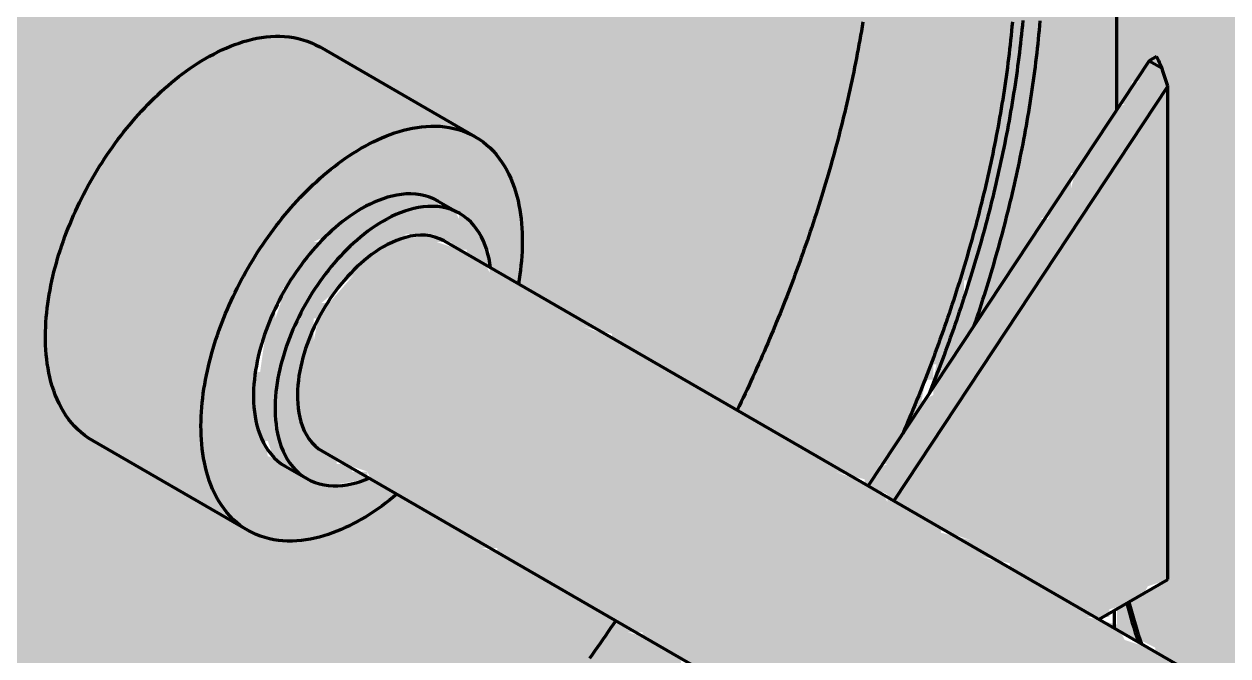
# Model space of a CAD drawing. Header units: millimetres. Extents: x 0 to 420, y 0 to 297.
# Drawn here: x 203.87 to 219.61, y 173.65 to 181.91 of the extents above; entities that cross this region are included whole.
import ezdxf

# ---------------------------------------------------------------- set-up
doc = ezdxf.new("R2010")
doc.units = ezdxf.units.MM
doc.layers.add('01-VISIBLE', color=7, linetype='CONTINUOUS', lineweight=70)
doc.layers.add('13-GRAFICA', color=30, linetype='CONTINUOUS', lineweight=18)

msp = doc.modelspace()

# ---------------------------------------------------------------- hatches: boundary and pattern name
at = {"layer": '13-GRAFICA', "true_color": 0xb21820}
h = msp.add_hatch(color=7, dxfattribs=at)
h.dxf.hatch_style = 1
h.paths.add_polyline_path([(218.4581, 181.1606), (218.3581, 181.1606), (218.2581, 180.8606), (218.1581, 180.8606), (218.1581, 183.6606), (218.2581, 183.6606), (218.2581, 183.1606), (218.3581, 183.1606), (218.3581, 205.5606), (218.2581, 205.5606), (218.2581, 206.2606), (218.1581, 206.2606), (218.1581, 228.5606), (218.2581, 228.5606), (218.4581, 226.5606), (218.4581, 186.7606), (218.4581, 182.1606), (218.4581, 181.3606)])
h = msp.add_hatch(color=7, dxfattribs=at)
h.dxf.hatch_style = 1
h.paths.add_polyline_path([(219.7581, 224.4606), (219.7581, 224.2606), (219.8581, 224.2606), (221.2581, 222.7606), (221.3581, 222.7606), (221.3581, 201.1606), (221.1581, 201.1606), (220.9581, 201.4606), (220.7581, 201.4606), (220.7581, 201.5606), (220.1581, 202.0606), (220.1581, 202.2606), (219.6581, 202.6606), (219.6581, 184.9606), (220.0581, 184.6606), (220.0581, 184.4606), (220.4581, 184.1606), (220.4581, 183.9606), (220.6581, 183.9606), (220.7581, 183.7606), (220.9581, 183.7606), (221.1581, 183.4606), (221.3581, 183.4606), (221.3581, 183.0606), (221.3581, 179.2606), (221.3581, 172.1939), (220.8581, 172.3606), (220.7581, 172.5606), (220.1581, 172.7606), (220.0581, 172.9606), (219.6581, 173.0606), (219.5581, 173.2606), (219.5581, 185.2606), (219.5581, 202.9606), (219.5581, 224.5606)])
at = {"layer": '13-GRAFICA', "true_color": 0x202020}
h = msp.add_hatch(color=7, dxfattribs=at)
h.dxf.hatch_style = 1
h.paths.add_polyline_path([(199.9581, 169.5606), (200.1581, 168.9606), (200.3581, 168.8606), (200.3581, 168.6606), (200.4581, 168.6606), (200.4581, 168.4606), (200.6581, 168.3606), (200.6581, 168.1606), (200.8581, 168.0606), (200.8581, 167.8606), (200.9581, 167.8606), (201.1581, 167.5606), (201.3581, 167.5606), (201.5581, 167.2606), (201.7581, 167.2606), (201.8581, 167.0606), (202.0581, 167.0606), (202.1581, 166.8606), (202.4581, 166.8606), (202.4581, 166.7606), (204.1581, 166.4606), (204.1581, 166.5606), (204.8581, 166.5606), (204.8581, 166.6606), (206.0581, 166.7606), (206.0581, 166.8606), (206.2581, 166.8606), (206.2581, 166.9606), (206.4581, 166.9606), (206.4581, 167.0606), (206.7581, 167.0606), (206.7581, 167.1606), (206.9581, 167.1606), (206.9581, 167.2606), (207.1581, 167.2606), (207.1581, 167.3606), (207.4581, 167.3606), (207.4581, 167.4606), (207.6581, 167.4606), (207.6581, 167.5606), (208.2581, 167.7606), (208.3581, 167.9606), (208.5581, 167.9606), (208.5581, 168.0606), (208.6581, 168.0606), (208.7581, 168.2606), (208.9581, 168.2606), (209.1581, 168.5606), (209.3581, 168.5606), (209.3581, 168.6606), (209.6581, 168.7606), (209.8581, 169.0606), (210.0581, 169.0606), (210.0581, 169.1606), (212.3581, 171.3606), (212.3581, 171.5606), (212.6581, 171.7606), (212.6581, 171.9606), (212.7581, 171.9606), (212.8581, 172.2606), (213.1581, 172.4606), (213.1581, 172.6606), (213.4581, 172.8606), (213.4581, 173.0606), (213.5581, 173.0606), (213.6581, 172.8606), (214.2581, 172.6606), (214.3581, 172.4606), (214.7581, 172.3606), (214.8581, 172.1606), (215.4581, 171.9606), (215.5581, 171.7606), (216.1581, 171.5606), (216.1581, 171.3606), (215.9581, 171.2606), (215.9581, 171.0606), (215.8581, 171.0606), (215.8581, 170.9606), (215.6581, 170.8606), (215.6581, 170.6606), (215.3581, 170.4606), (215.3581, 170.2606), (215.2581, 170.2606), (215.1581, 169.9606), (214.8581, 169.7606), (214.8581, 169.5606), (214.5581, 169.3606), (214.5581, 169.1606), (214.4581, 169.1606), (214.3581, 168.8606), (214.0581, 168.6606), (214.0581, 168.4606), (213.9581, 168.4606), (211.1581, 165.5606), (210.9581, 165.5606), (210.8581, 165.3606), (210.6581, 165.3606), (210.4581, 165.0606), (210.2581, 165.0606), (210.0581, 164.7606), (209.8581, 164.7606), (209.7581, 164.5606), (209.5581, 164.5606), (209.3581, 164.2606), (209.1581, 164.2606), (209.0581, 164.0606), (208.8581, 164.0606), (208.8581, 163.9606), (208.7581, 163.9606), (208.6581, 163.7606), (208.4581, 163.7606), (208.3581, 163.5606), (208.1581, 163.5606), (208.1581, 163.4606), (207.9581, 163.4606), (207.9581, 163.3606), (207.6581, 163.3606), (207.6581, 163.2606), (207.4581, 163.2606), (207.4581, 163.1606), (207.2581, 163.1606), (207.2581, 163.0606), (206.9581, 163.0606), (206.9581, 162.9606), (206.7581, 162.9606), (206.7581, 162.8606), (206.5581, 162.8606), (206.5581, 162.7606), (206.3581, 162.7606), (206.3581, 162.6606), (206.0581, 162.6606), (206.0581, 162.5606), (205.8581, 162.5606), (205.8581, 162.4606), (205.6581, 162.4606), (205.6581, 162.3606), (205.3581, 162.3606), (205.3581, 162.2606), (204.1581, 162.1606), (204.1581, 162.0606), (203.3581, 162.0606), (203.3581, 161.9606), (202.6581, 161.9606), (202.6581, 161.8606), (202.4581, 161.8606), (202.4581, 161.9606), (201.9581, 161.9606), (201.9581, 162.0606), (201.0581, 162.1606), (201.0581, 162.2606), (200.6581, 162.2606), (200.6581, 162.3606), (200.1581, 162.3606), (200.1581, 162.4606), (199.5581, 162.6606), (199.4581, 162.8606), (198.8581, 163.0606), (198.7581, 163.2606), (198.1581, 163.4606), (198.0581, 163.6606), (197.6581, 163.7606), (197.5581, 163.9606), (196.9581, 164.1606), (196.8581, 164.3606), (196.2581, 164.5606), (196.1581, 164.7606), (195.7581, 164.8606), (195.5581, 165.1606), (195.3581, 165.1606), (195.2581, 165.3606), (195.0581, 165.3606), (195.0581, 165.4606), (194.9581, 165.4606), (194.8581, 165.6606), (194.6581, 165.6606), (194.4581, 165.9606), (194.2581, 165.9606), (194.1581, 166.1606), (193.9581, 166.1606), (193.9581, 166.2606), (193.7581, 166.3606), (193.6581, 166.7606), (193.4581, 166.8606), (193.4581, 167.0606), (193.2581, 167.1606), (193.1581, 167.5606), (192.9581, 167.6606), (192.8581, 168.0606), (192.7581, 168.0606), (192.6581, 168.3606), (192.4581, 168.4606), (192.4581, 168.8606), (192.3581, 168.8606), (192.3581, 169.2606), (192.2581, 169.2606), (192.2581, 169.6606), (192.1581, 169.6606), (192.1581, 170.0606), (192.0581, 170.0606), (192.0581, 170.4606), (191.9581, 170.4606), (191.9581, 170.8606), (191.8581, 170.8606), (191.8581, 171.2606), (191.7581, 171.2606), (191.7581, 175.1606), (191.8581, 175.1606), (191.8581, 175.7606), (191.9581, 175.7606), (191.9581, 176.2606), (192.0581, 176.2606), (192.0581, 176.7606), (192.1581, 176.7606), (192.1581, 177.2606), (192.2581, 177.2606), (192.2581, 177.8606), (192.3581, 177.8606), (192.4581, 178.7606), (192.5581, 178.7606), (192.7581, 179.6606), (192.8581, 179.6606), (192.8581, 179.8606), (192.9581, 179.8606), (192.9581, 180.1606), (193.0581, 180.1606), (193.2581, 181.0606), (193.3581, 181.0606), (193.3581, 181.2606), (193.4581, 181.2606), (193.6581, 182.1606), (193.7581, 182.1606), (193.7581, 182.3606), (193.8581, 182.3606), (193.8581, 182.6606), (193.9581, 182.6606), (194.0581, 183.0606), (194.2581, 183.1606), (194.2581, 183.3606), (194.3581, 183.3606), (194.3581, 183.5606), (194.4581, 183.5606), (194.4581, 183.7606), (194.5581, 183.7606), (194.5581, 183.9606), (194.6581, 183.9606), (194.6581, 184.1606), (194.7581, 184.1606), (194.9581, 184.7606), (195.1581, 184.8606), (195.1581, 185.0606), (195.2581, 185.0606), (195.2581, 185.2606), (195.3581, 185.2606), (195.3581, 185.4606), (195.4581, 185.4606), (195.4581, 185.6606), (195.5581, 185.6606), (195.7581, 186.2606), (196.0581, 186.4606), (196.0581, 186.6606), (196.2581, 186.7606), (196.2581, 186.9606), (196.3581, 186.9606), (196.3581, 187.0606), (196.5581, 187.1606), (196.5581, 187.3606), (196.8581, 187.5606), (196.8581, 187.7606), (196.9581, 187.7606), (197.0581, 188.0606), (197.3581, 188.2606), (197.3581, 188.4606), (197.6581, 188.6606), (197.6581, 188.8606), (197.7581, 188.8606), (197.8581, 189.1606), (198.1581, 189.3606), (198.1581, 189.5606), (198.2581, 189.5606), (201.3581, 192.7606), (201.5581, 192.7606), (201.6581, 192.9606), (201.8581, 192.9606), (202.0581, 193.2606), (202.2581, 193.2606), (202.3581, 193.4606), (202.5581, 193.4606), (202.7581, 193.7606), (202.9581, 193.7606), (203.0581, 193.9606), (203.2581, 193.9606), (203.4581, 194.2606), (203.6581, 194.2606), (203.6581, 194.3606), (203.9581, 194.4606), (204.0581, 194.6606), (204.5581, 194.7606), (204.5581, 194.8606), (204.7581, 194.8606), (204.7581, 194.9606), (204.9581, 194.9606), (204.9581, 195.0606), (205.2581, 195.0606), (205.2581, 195.1606), (205.4581, 195.1606), (205.4581, 195.2606), (205.6581, 195.2606), (205.6581, 195.3606), (205.8581, 195.3606), (205.8581, 195.4606), (206.1581, 195.4606), (206.1581, 195.5606), (206.3581, 195.5606), (206.3581, 195.6606), (206.5581, 195.6606), (206.5581, 195.7606), (206.8581, 195.7606), (206.8581, 195.8606), (207.1581, 195.8606), (207.1581, 195.9606), (207.8581, 195.9606), (207.8581, 196.0606), (208.5581, 196.0606), (208.5581, 196.1606), (209.2581, 196.1606), (209.2581, 196.2606), (210.1581, 196.2606), (210.1581, 196.1606), (210.5581, 196.1606), (210.5581, 196.0606), (211.0581, 196.0606), (211.0581, 195.9606), (212.2581, 195.7606), (212.2581, 195.6606), (212.8581, 195.4606), (212.9581, 195.2606), (213.5581, 195.0606), (213.6581, 194.8606), (214.2581, 194.6606), (214.3581, 194.4606), (214.7581, 194.3606), (214.8581, 194.1606), (215.4581, 193.9606), (215.5581, 193.7606), (216.1581, 193.5606), (216.2581, 193.3606), (216.4581, 193.3606), (216.5581, 193.1606), (216.7581, 193.1606), (216.8581, 192.9606), (217.0581, 192.9606), (217.2581, 192.6606), (217.4581, 192.6606), (217.5581, 192.4606), (217.7581, 192.4606), (217.9581, 192.1606), (218.1581, 192.1606), (218.1581, 180.7606), (218.0581, 180.7606), (218.0581, 180.5606), (217.8581, 180.4606), (217.8581, 180.2606), (217.6581, 180.1606), (217.6581, 179.9606), (217.5581, 179.9606), (217.5581, 179.7606), (217.3581, 179.6606), (217.3581, 179.4606), (217.1581, 179.3606), (217.1581, 179.1606), (216.9581, 179.0606), (216.9581, 178.8606), (216.7581, 178.7606), (216.7581, 178.5606), (216.5581, 178.4606), (216.5581, 178.2606), (216.3581, 178.1606), (216.3581, 177.9606), (216.1581, 177.8606), (216.1581, 177.6606), (215.9581, 177.5606), (215.9581, 177.3606), (215.7581, 177.2606), (215.8581, 177.7606), (215.9581, 177.7606), (215.9581, 178.0606), (216.0581, 178.0606), (216.0581, 178.3606), (216.1581, 178.3606), (216.2581, 178.8606), (216.3581, 178.8606), (216.3581, 179.1606), (216.4581, 179.1606), (216.5581, 180.2606), (216.6581, 180.2606), (216.6581, 180.7606), (216.7581, 180.7606), (216.7581, 181.2606), (216.8581, 181.2606), (216.8581, 181.7606), (216.9581, 181.7606), (216.9581, 184.3606), (216.8581, 184.3606), (216.8581, 184.7606), (216.7581, 184.7606), (216.7581, 185.1606), (216.6581, 185.1606), (216.6581, 185.5606), (216.5581, 185.5606), (216.4581, 186.4606), (216.2581, 186.5606), (216.1581, 186.9606), (216.0581, 186.9606), (215.9581, 187.2606), (215.7581, 187.3606), (215.6581, 187.7606), (215.4581, 187.8606), (215.3581, 188.1606), (215.1581, 188.1606), (214.9581, 188.4606), (214.7581, 188.4606), (214.7581, 188.5606), (214.6581, 188.5606), (214.5581, 188.7606), (214.3581, 188.7606), (214.2581, 188.9606), (214.0581, 188.9606), (214.0581, 189.0606), (213.5581, 189.0606), (213.5581, 189.1606), (213.1581, 189.1606), (213.1581, 189.2606), (212.6581, 189.2606), (212.6581, 189.3606), (210.6581, 189.1606), (210.6581, 189.0606), (210.2581, 189.0606), (210.2581, 188.9606), (210.0581, 188.9606), (210.0581, 188.8606), (209.7581, 188.8606), (209.7581, 188.7606), (209.5581, 188.7606), (209.5581, 188.6606), (209.3581, 188.6606), (209.3581, 188.5606), (209.1581, 188.5606), (209.1581, 188.4606), (208.8581, 188.4606), (208.8581, 188.3606), (208.6581, 188.3606), (208.6581, 188.2606), (208.0581, 188.0606), (207.8581, 187.7606), (207.6581, 187.7606), (207.5581, 187.5606), (207.3581, 187.5606), (207.1581, 187.2606), (206.9581, 187.2606), (206.8581, 187.0606), (206.6581, 187.0606), (206.4581, 186.7606), (206.2581, 186.7606), (206.2581, 186.6606), (204.0581, 184.5606), (204.0581, 184.3606), (203.7581, 184.1606), (203.7581, 183.9606), (203.5581, 183.8606), (203.5581, 183.6606), (203.2581, 183.4606), (203.2581, 183.2606), (202.9581, 183.0606), (202.9581, 182.8606), (202.7581, 182.7606), (202.7581, 182.5606), (202.6581, 182.5606), (202.6581, 182.4606), (202.4581, 182.3606), (202.4581, 182.1606), (202.2581, 182.0606), (202.2581, 181.8606), (202.1581, 181.8606), (202.1581, 181.6606), (202.0581, 181.6606), (202.0581, 181.4606), (201.9581, 181.4606), (201.9581, 181.2606), (201.8581, 181.2606), (201.6581, 180.6606), (201.4581, 180.5606), (201.4581, 180.3606), (201.3581, 180.3606), (201.3581, 180.1606), (201.2581, 180.1606), (201.2581, 179.9606), (201.1581, 179.9606), (201.1581, 179.7606), (201.0581, 179.7606), (201.0581, 179.5606), (200.9581, 179.5606), (200.9581, 179.3606), (200.8581, 179.3606), (200.8581, 179.0606), (200.7581, 179.0606), (200.7581, 178.7606), (200.6581, 178.7606), (200.6581, 178.5606), (200.5581, 178.5606), (200.5581, 178.2606), (200.4581, 178.2606), (200.2581, 177.3606), (200.1581, 177.3606), (200.0581, 176.8606), (199.9581, 176.8606), (199.8581, 175.9606), (199.7581, 175.9606), (199.7581, 175.3606), (199.6581, 175.3606), (199.6581, 174.8606), (199.5581, 174.8606), (199.5581, 174.3606), (199.4581, 174.3606), (199.4581, 171.2606), (199.5581, 171.2606), (199.5581, 170.8606), (199.6581, 170.8606), (199.6581, 170.4606), (199.7581, 170.4606), (199.7581, 169.9606), (199.8581, 169.9606), (199.8581, 169.5606)])
at = {"layer": '13-GRAFICA', "true_color": 0xa5a8ac}
h = msp.add_hatch(color=7, dxfattribs=at)
h.dxf.hatch_style = 1
h.paths.add_polyline_path([(202.4581, 166.7606), (202.4581, 166.8606), (202.1581, 166.8606), (202.0581, 167.0606), (201.8581, 167.0606), (201.7581, 167.2606), (201.5581, 167.2606), (201.3581, 167.5606), (201.1581, 167.5606), (201.1581, 167.6606), (200.8581, 167.8606), (200.8581, 168.0606), (200.6581, 168.1606), (200.6581, 168.3606), (200.4581, 168.4606), (200.3581, 168.8606), (200.1581, 168.9606), (200.1581, 169.1606), (200.0581, 169.1606), (200.0581, 169.3606), (199.9581, 169.3606), (199.9581, 169.5606), (199.8581, 169.5606), (199.7581, 170.4606), (199.6581, 170.4606), (199.6581, 170.8606), (199.5581, 170.8606), (199.5581, 171.2606), (199.4581, 171.2606), (199.4581, 174.3606), (199.5581, 174.3606), (199.5581, 174.8606), (199.6581, 174.8606), (199.6581, 175.3606), (199.7581, 175.3606), (199.8581, 176.4606), (199.9581, 176.4606), (199.9581, 176.8606), (200.0581, 176.8606), (200.0581, 177.1606), (200.1581, 177.1606), (200.1581, 177.3606), (200.2581, 177.3606), (200.2581, 177.6606), (200.3581, 177.6606), (200.5581, 178.5606), (200.6581, 178.5606), (200.6581, 178.7606), (200.7581, 178.7606), (200.8581, 179.3606), (200.9581, 179.3606), (200.9581, 179.5606), (201.0581, 179.5606), (201.0581, 179.7606), (201.1581, 179.7606), (201.1581, 179.9606), (201.2581, 179.9606), (201.4581, 180.5606), (201.6581, 180.6606), (201.6581, 180.8606), (201.7581, 180.8606), (201.7581, 181.0606), (201.8581, 181.0606), (201.8581, 181.2606), (201.9581, 181.2606), (201.9581, 181.4606), (202.0581, 181.4606), (202.2581, 182.0606), (202.3581, 182.0606), (202.4581, 182.3606), (202.7581, 182.5606), (202.7581, 182.7606), (202.8581, 182.7606), (202.9581, 183.0606), (203.2581, 183.2606), (203.2581, 183.4606), (203.5581, 183.6606), (203.5581, 183.8606), (203.6581, 183.8606), (203.7581, 184.1606), (204.0581, 184.3606), (204.0581, 184.5606), (204.1581, 184.5606), (206.2581, 186.7606), (206.4581, 186.7606), (206.6581, 187.0606), (206.8581, 187.0606), (206.8581, 187.1606), (207.1581, 187.2606), (207.3581, 187.5606), (207.5581, 187.5606), (207.6581, 187.7606), (207.8581, 187.7606), (208.0581, 188.0606), (208.2581, 188.0606), (208.2581, 188.1606), (208.4581, 188.1606), (208.4581, 188.2606), (208.6581, 188.2606), (208.6581, 188.3606), (208.8581, 188.3606), (208.8581, 188.4606), (209.1581, 188.4606), (209.1581, 188.5606), (209.3581, 188.5606), (209.3581, 188.6606), (209.5581, 188.6606), (209.5581, 188.7606), (209.7581, 188.7606), (209.7581, 188.8606), (210.0581, 188.8606), (210.0581, 188.9606), (210.2581, 188.9606), (210.2581, 189.0606), (210.6581, 189.0606), (210.6581, 189.1606), (212.6581, 189.3606), (212.6581, 189.2606), (213.1581, 189.2606), (213.1581, 189.1606), (213.5581, 189.1606), (213.5581, 189.0606), (214.0581, 189.0606), (214.0581, 188.9606), (214.2581, 188.9606), (214.3581, 188.7606), (214.5581, 188.7606), (214.7581, 188.4606), (214.9581, 188.4606), (215.1581, 188.1606), (215.4581, 188.0606), (215.4581, 187.8606), (215.6581, 187.7606), (215.7581, 187.3606), (215.9581, 187.2606), (215.9581, 187.0606), (216.1581, 186.9606), (216.2581, 186.5606), (216.4581, 186.4606), (216.5581, 185.5606), (216.6581, 185.5606), (216.6581, 185.1606), (216.7581, 185.1606), (216.7581, 184.7606), (216.8581, 184.7606), (216.8581, 184.3606), (216.9581, 184.3606), (216.9581, 181.7606), (216.8581, 181.7606), (216.8581, 181.2606), (216.7581, 181.2606), (216.7581, 180.7606), (216.6581, 180.7606), (216.6581, 180.2606), (216.5581, 180.2606), (216.4581, 179.1606), (216.3581, 179.1606), (216.3581, 178.8606), (216.2581, 178.8606), (216.2581, 178.5606), (216.1581, 178.5606), (216.1581, 178.3606), (216.0581, 178.3606), (216.0581, 178.0606), (215.9581, 178.0606), (215.9581, 177.7606), (215.8581, 177.7606), (215.8581, 177.4606), (215.7581, 177.4606), (215.7581, 177.2606), (215.6581, 177.2606), (215.5581, 176.7606), (215.3581, 176.6606), (215.3581, 176.4606), (215.1581, 176.3606), (215.1581, 176.1606), (215.0581, 176.1606), (214.9581, 175.8606), (214.8581, 175.8606), (214.8581, 175.9606), (214.4581, 176.0606), (214.3581, 176.2606), (213.7581, 176.4606), (213.6581, 176.6606), (213.0581, 176.8606), (212.9581, 177.0606), (212.5581, 177.1606), (212.4581, 177.3606), (211.8581, 177.5606), (211.7581, 177.7606), (211.5581, 177.7606), (211.5581, 177.8606), (211.1581, 177.9606), (211.0581, 178.1606), (210.4581, 178.3606), (210.3581, 178.5606), (209.9581, 178.6606), (209.9581, 178.9606), (209.8581, 178.9606), (209.7581, 179.3606), (209.5581, 179.3606), (209.5581, 179.4606), (209.2581, 179.5606), (209.2581, 179.6606), (208.5581, 179.6606), (208.5581, 179.5606), (208.1581, 179.4606), (208.0581, 179.2606), (207.8581, 179.2606), (207.8581, 179.1606), (207.6581, 179.0606), (207.6581, 178.8606), (207.3581, 178.6606), (207.3581, 178.4606), (207.2581, 178.4606), (207.2581, 178.2606), (207.1581, 178.2606), (207.1581, 178.0606), (207.0581, 178.0606), (207.0581, 177.7606), (206.9581, 177.7606), (206.8581, 176.7606), (206.9581, 176.7606), (207.0581, 176.2606), (207.3581, 176.1606), (207.4581, 175.9606), (207.7581, 175.9606), (207.7581, 175.8606), (208.4581, 175.9606), (208.4581, 175.8606), (209.0581, 175.6606), (209.1581, 175.4606), (209.7581, 175.2606), (209.8581, 175.0606), (210.2581, 174.9606), (210.3581, 174.7606), (210.9581, 174.5606), (211.0581, 174.3606), (211.6581, 174.1606), (211.7581, 173.9606), (212.1581, 173.8606), (212.2581, 173.6606), (212.4581, 173.6606), (212.4581, 173.5606), (212.8581, 173.4606), (212.9581, 173.2606), (213.3581, 173.1606), (213.4581, 172.8606), (213.3581, 172.8606), (213.3581, 172.7606), (213.1581, 172.6606), (213.1581, 172.4606), (212.8581, 172.2606), (212.8581, 172.0606), (212.7581, 172.0606), (212.6581, 171.7606), (212.3581, 171.5606), (212.3581, 171.3606), (212.2581, 171.3606), (210.0581, 169.0606), (209.8581, 169.0606), (209.6581, 168.7606), (209.4581, 168.7606), (209.3581, 168.5606), (209.1581, 168.5606), (208.9581, 168.2606), (208.7581, 168.2606), (208.7581, 168.1606), (208.6581, 168.1606), (208.5581, 167.9606), (208.3581, 167.9606), (208.2581, 167.7606), (208.0581, 167.7606), (208.0581, 167.6606), (207.8581, 167.6606), (207.8581, 167.5606), (207.6581, 167.5606), (207.6581, 167.4606), (207.4581, 167.4606), (207.4581, 167.3606), (207.1581, 167.3606), (207.1581, 167.2606), (206.9581, 167.2606), (206.9581, 167.1606), (206.7581, 167.1606), (206.7581, 167.0606), (206.4581, 167.0606), (206.4581, 166.9606), (206.2581, 166.9606), (206.2581, 166.8606), (206.0581, 166.8606), (206.0581, 166.7606), (205.5581, 166.7606), (205.5581, 166.6606), (204.8581, 166.6606), (204.8581, 166.5606), (203.8581, 166.4606), (203.8581, 166.5606), (203.3581, 166.5606), (203.3581, 166.6606)])
at = {"layer": '13-GRAFICA', "true_color": 0xb21820}
h = msp.add_hatch(color=7, dxfattribs=at)
h.dxf.hatch_style = 1
h.paths.add_polyline_path([(218.9581, 173.4606), (218.8581, 173.6606), (218.6581, 173.6606), (218.6581, 173.7606), (218.5581, 173.8106), (218.5581, 174.4806), (218.8581, 174.6606), (218.8581, 181.1606), (218.7581, 181.1606), (218.7581, 181.4606), (218.5581, 181.3939), (218.5581, 182.1606), (218.5581, 186.7606), (218.5581, 186.8606), (218.6581, 186.8606), (218.8581, 185.9606), (218.9581, 185.9606), (218.9581, 185.8606), (219.2581, 185.6606), (219.2581, 185.4606), (219.5581, 185.2606), (219.5581, 173.2606)])
h = msp.add_hatch(color=7, dxfattribs=at)
h.dxf.hatch_style = 1
h.paths.add_polyline_path([(218.4581, 181.3606), (218.4581, 182.1606), (218.5581, 182.1606), (218.5581, 181.3939)])
h = msp.add_hatch(color=7, dxfattribs=at)
h.dxf.hatch_style = 1
h.paths.add_polyline_path([(215.6581, 175.3606), (215.5581, 175.5606), (215.1581, 175.6606), (215.1581, 175.7606), (214.9581, 175.8606), (214.9581, 176.0606), (215.1581, 176.1606), (215.1581, 176.3606), (215.3581, 176.4606), (215.3581, 176.6606), (215.5581, 176.7606), (215.5581, 176.9606), (215.7581, 177.0606), (215.7581, 177.2606), (215.9581, 177.3606), (215.9581, 177.5606), (216.1581, 177.6606), (216.1581, 177.8606), (216.3581, 177.9606), (216.3581, 178.1606), (216.5581, 178.2606), (216.5581, 178.4606), (216.7581, 178.5606), (216.7581, 178.7606), (216.9581, 178.8606), (216.9581, 179.0606), (217.1581, 179.1606), (217.1581, 179.3606), (217.2581, 179.3606), (217.3581, 179.6606), (217.5581, 179.7606), (217.6581, 180.1606), (217.8581, 180.2606), (217.8581, 180.4606), (218.0581, 180.5606), (218.0581, 180.7606), (218.2581, 180.8606), (218.2581, 181.0606), (218.4581, 181.1606), (218.4581, 181.3606), (218.7581, 181.4606), (218.7581, 181.1606), (218.8581, 181.1606), (218.8581, 174.6606), (218.5581, 174.5606), (218.4581, 174.3606), (218.0581, 174.2606), (218.0581, 174.1606), (217.7581, 174.1606), (217.7581, 174.2606), (217.5581, 174.2606), (217.4581, 174.4606), (217.0581, 174.5606), (216.9581, 174.7606), (216.7581, 174.7606), (216.7581, 174.8606), (216.3581, 174.9606), (216.2581, 175.1606)])
at = {"layer": '13-GRAFICA', "true_color": 0x787a80}
h = msp.add_hatch(color=7, dxfattribs=at)
h.dxf.hatch_style = 1
h.paths.add_polyline_path([(206.9581, 176.4606), (206.9581, 176.7606), (206.8581, 176.7606), (206.8581, 177.3606), (206.9581, 177.3606), (207.0581, 178.0606), (207.1581, 178.0606), (207.3581, 178.6606), (207.6581, 178.8606), (207.6581, 179.0606), (207.7581, 179.0606), (207.8581, 179.2606), (208.0581, 179.2606), (208.1581, 179.4606), (208.5581, 179.5606), (208.5581, 179.6606), (209.2581, 179.6606), (209.2581, 179.5606), (209.4581, 179.5606), (209.5581, 179.3606), (209.7581, 179.3606), (209.9581, 178.7606), (209.6581, 178.8606), (209.6581, 178.9606), (209.4581, 178.9606), (209.4581, 179.0606), (209.2581, 179.0606), (209.2581, 179.1606), (208.8581, 179.1606), (208.8581, 179.0606), (208.5581, 179.0606), (208.5581, 178.9606), (207.7581, 178.2606), (207.7581, 178.0606), (207.6581, 178.0606), (207.6581, 177.7606), (207.5581, 177.7606), (207.5581, 177.4606), (207.4581, 177.4606), (207.4581, 176.6606), (207.5581, 176.6606), (207.5581, 176.4606), (207.6581, 176.4606), (207.7581, 176.2606), (207.9581, 176.2606), (207.9581, 176.1606), (208.1581, 176.1606), (208.1581, 176.0606), (208.3581, 176.0606), (208.3581, 175.9606), (207.7581, 175.8606), (207.7581, 175.9606), (207.4581, 175.9606), (207.3581, 176.1606), (207.1581, 176.1606), (207.0581, 176.4606)])
at = {"layer": '13-GRAFICA', "true_color": 0xb21820}
h = msp.add_hatch(color=7, dxfattribs=at)
h.dxf.hatch_style = 1
h.paths.add_polyline_path([(207.6581, 176.4606), (207.5581, 176.4606), (207.5581, 176.6606), (207.4581, 176.6606), (207.4581, 177.4606), (207.5581, 177.4606), (207.5581, 177.7606), (207.6581, 177.7606), (207.7581, 178.2606), (207.8581, 178.2606), (208.5581, 179.0606), (209.2581, 179.1606), (209.2581, 179.0606), (209.8581, 178.8606), (209.9581, 178.6606), (210.3581, 178.5606), (210.4581, 178.3606), (211.0581, 178.1606), (211.1581, 177.9606), (211.7581, 177.7606), (211.8581, 177.5606), (212.4581, 177.3606), (212.5581, 177.1606), (212.9581, 177.0606), (213.0581, 176.8606), (213.6581, 176.6606), (213.7581, 176.4606), (214.3581, 176.2606), (214.4581, 176.0606), (215.0581, 175.8606), (215.1581, 175.6606), (215.5581, 175.5606), (215.6581, 175.3606), (215.8581, 175.3606), (215.8581, 175.2606), (216.2581, 175.1606), (216.3581, 174.9606), (216.9581, 174.7606), (217.0581, 174.5606), (217.4581, 174.4606), (217.5581, 174.2606), (217.7581, 174.2606), (217.7581, 174.1606), (218.1581, 174.0606), (218.2581, 173.8606), (218.8581, 173.6606), (218.9581, 173.4606), (219.5581, 173.2606), (219.6581, 173.0606), (220.0581, 172.9606), (220.1581, 172.7606), (220.3581, 172.7606), (220.3581, 172.6606), (220.7581, 172.5606), (220.8581, 172.3606), (221.4581, 172.1606), (221.5581, 171.9606), (222.1581, 171.7606), (222.2581, 171.5606), (222.6581, 171.4606), (222.7581, 171.2606), (222.9581, 171.2606), (222.9581, 171.1606), (223.3581, 171.0606), (223.4581, 170.8606), (224.0581, 170.6606), (224.1581, 170.4606), (224.3581, 170.4606), (224.3581, 170.1606), (224.0581, 169.9606), (224.0581, 169.7606), (223.9581, 169.7606), (223.9581, 169.5606), (223.8581, 169.5606), (223.8581, 169.3606), (223.7581, 169.3606), (223.7581, 169.1606), (223.6581, 169.1606), (223.4581, 168.5606), (223.2581, 168.4606), (223.2581, 168.2606), (223.1581, 168.2606), (222.9581, 167.6606), (222.6581, 167.6606), (222.5581, 167.8606), (221.9581, 168.0606), (221.8581, 168.2606), (221.4581, 168.3606), (221.3581, 168.5606), (221.1581, 168.5606), (221.1581, 168.6606), (220.7581, 168.7606), (220.6581, 168.9606), (220.0581, 169.1606), (219.9581, 169.3606), (219.5581, 169.4606), (219.4581, 169.6606), (219.2581, 169.6606), (219.2581, 169.7606), (218.8581, 169.8606), (218.7581, 170.0606), (218.1581, 170.2606), (218.0581, 170.4606), (217.4581, 170.6606), (217.3581, 170.8606), (216.9581, 170.9606), (216.8581, 171.1606), (216.6581, 171.1606), (216.6581, 171.2606), (216.2581, 171.3606), (216.1581, 171.5606), (215.5581, 171.7606), (215.4581, 171.9606), (214.8581, 172.1606), (214.7581, 172.3606), (214.3581, 172.4606), (214.2581, 172.6606), (214.0581, 172.6606), (214.0581, 172.7606), (213.6581, 172.8606), (213.5581, 173.0606), (212.9581, 173.2606), (212.8581, 173.4606), (212.2581, 173.6606), (212.1581, 173.8606), (211.9581, 173.8606), (211.9581, 173.9606), (211.7581, 173.9606), (211.6581, 174.1606), (211.0581, 174.3606), (210.9581, 174.5606), (210.3581, 174.7606), (210.2581, 174.9606), (210.0581, 174.9606), (210.0581, 175.0606), (209.8581, 175.0606), (209.7581, 175.2606), (209.1581, 175.4606), (209.0581, 175.6606), (208.4581, 175.8606), (208.3581, 176.0606), (207.7581, 176.2606)])
at = {"layer": '13-GRAFICA', "true_color": 0xffd200}
h = msp.add_hatch(color=7, dxfattribs=at)
h.dxf.hatch_style = 1
h.paths.add_polyline_path([(218.4581, 173.8606), (218.1581, 173.9606), (218.1581, 174.2606), (218.3581, 174.3606)])
at = {"layer": '13-GRAFICA', "true_color": 0xb21820}
h = msp.add_hatch(color=7, dxfattribs=at)
h.dxf.hatch_style = 1
h.paths.add_polyline_path([(218.3581, 174.3606), (218.4581, 174.4206), (218.4581, 173.8606)])
h = msp.add_hatch(color=7, dxfattribs=at)
h.dxf.hatch_style = 1
h.paths.add_polyline_path([(218.4581, 173.8606), (218.4581, 174.4206), (218.5581, 174.4806), (218.5581, 173.8106)])

# ---------------------------------------------------------------- linework, layer by layer
at = {"layer": '01-VISIBLE'}
for p, q in [((218.1562, 180.7885), (218.1562, 183.558)), ((209.7699, 180.4348), (207.737, 181.6085)), ((218.6755, 181.4836), (218.579, 181.428)), ((218.579, 181.428), (214.906, 175.8731)), ((218.579, 181.428), (218.747, 181.331)), ((218.8222, 181.0939), (215.2419, 175.6792)), ((218.8222, 174.6486), (218.8222, 181.0939)), ((209.2849, 179.5947), (209.5678, 179.4314)), ((209.3615, 179.0742), (214.906, 175.8731)), ((206.7999, 175.2906), (204.767, 176.4643)), ((207.774, 176.3246), (222.8189, 167.6384)), ((207.2849, 176.1306), (207.5678, 175.9673)), ((214.906, 175.8731), (215.2419, 175.6792)), ((215.2419, 175.6792), (224.4064, 170.3881)), ((217.9246, 174.1303), (218.8222, 174.6486)), ((218.1262, 174.0139), (218.1262, 174.2467))]:
    msp.add_line(p, q, dxfattribs=at)
for points in [[(214.837, 181.935), (214.8273, 181.8756), (214.8172, 181.8164), (214.807, 181.7571), (214.7965, 181.6979), (214.7858, 181.6387), (214.7749, 181.5796), (214.7638, 181.5205), (214.7524, 181.4615), (214.7408, 181.4025), (214.729, 181.3435), (214.717, 181.2846), (214.7048, 181.2258), (214.6923, 181.1669), (214.6796, 181.1082), (214.6667, 181.0494), (214.6537, 180.9907), (214.6404, 180.9321), (214.6268, 180.8735), (214.6131, 180.815), (214.5992, 180.7565), (214.5851, 180.698), (214.5707, 180.6397), (214.5562, 180.5813), (214.5415, 180.523), (214.5265, 180.4648), (214.5114, 180.4066), (214.4961, 180.3485), (214.4805, 180.2904), (214.4648, 180.2323), (214.4489, 180.1744), (214.4328, 180.1164), (214.4165, 180.0586), (214.4, 180.0007), (214.3833, 179.943), (214.3664, 179.8853), (214.3493, 179.8276), (214.3321, 179.77), (214.3146, 179.7125), (214.297, 179.655), (214.2792, 179.5976), (214.2612, 179.5402), (214.243, 179.4829), (214.2246, 179.4257), (214.2061, 179.3685), (214.1873, 179.3113), (214.1684, 179.2542), (214.1493, 179.1972), (214.1301, 179.1403), (214.1106, 179.0834), (214.091, 179.0266), (214.0712, 178.9698), (214.0512, 178.9131), (214.0311, 178.8564), (214.0108, 178.7998), (213.9903, 178.7433), (213.9696, 178.6869), (213.9488, 178.6305), (213.9277, 178.5741), (213.9066, 178.5178), (213.8852, 178.4616), (213.8637, 178.4055), (213.842, 178.3494), (213.8201, 178.2934), (213.7981, 178.2375), (213.7759, 178.1816), (213.7536, 178.1258), (213.731, 178.07), (213.7083, 178.0143), (213.6855, 177.9587), (213.6625, 177.9032), (213.6393, 177.8477), (213.6159, 177.7923), (213.5924, 177.737), (213.5688, 177.6817), (213.5449, 177.6265), (213.521, 177.5714), (213.4968, 177.5163), (213.4725, 177.4613), (213.448, 177.4064), (213.4234, 177.3515), (213.3986, 177.2967), (213.3737, 177.242), (213.3486, 177.1874), (213.3233, 177.1328), (213.2979, 177.0783), (213.2723, 177.0239), (213.2466, 176.9696), (213.2207, 176.9153), (213.1947, 176.8611)], [(216.7907, 181.9364), (216.7853, 181.8765), (216.7796, 181.8166), (216.7736, 181.7568), (216.7674, 181.697), (216.761, 181.6372), (216.7542, 181.5774), (216.7473, 181.5177), (216.74, 181.458), (216.7326, 181.3983), (216.7249, 181.3387), (216.7169, 181.2791), (216.7087, 181.2195), (216.7002, 181.16), (216.6915, 181.1005), (216.6826, 181.041), (216.6735, 180.9816), (216.6641, 180.9222), (216.6544, 180.8628), (216.6446, 180.8035), (216.6345, 180.7442), (216.6241, 180.685), (216.6136, 180.6258), (216.6028, 180.5666), (216.5918, 180.5075), (216.5806, 180.4484), (216.5691, 180.3894), (216.5575, 180.3304), (216.5456, 180.2714), (216.5335, 180.2125), (216.5212, 180.1537), (216.5086, 180.0948), (216.4959, 180.0361), (216.4829, 179.9773), (216.4698, 179.9187), (216.4564, 179.86), (216.4428, 179.8015), (216.429, 179.7429), (216.415, 179.6844), (216.4008, 179.626), (216.3864, 179.5676), (216.3718, 179.5093), (216.357, 179.451), (216.342, 179.3928), (216.3268, 179.3346), (216.3113, 179.2765), (216.2957, 179.2184), (216.2799, 179.1604), (216.2639, 179.1024), (216.2478, 179.0445), (216.2314, 178.9866), (216.2148, 178.9288), (216.198, 178.871), (216.1811, 178.8133), (216.164, 178.7557), (216.1466, 178.6981), (216.1291, 178.6406), (216.1114, 178.5831), (216.0935, 178.5257), (216.0755, 178.4683), (216.0572, 178.411), (216.0388, 178.3538), (216.0201, 178.2966), (216.0013, 178.2395), (215.9824, 178.1824), (215.9632, 178.1254), (215.9439, 178.0685), (215.9244, 178.0116), (215.9047, 177.9548), (215.8848, 177.898), (215.8648, 177.8413), (215.8445, 177.7847), (215.8242, 177.7281), (215.8036, 177.6716), (215.7829, 177.6152), (215.762, 177.5588), (215.7409, 177.5025), (215.7196, 177.4462), (215.6982, 177.39), (215.6766, 177.3339), (215.6549, 177.2778), (215.6329, 177.2218), (215.6108, 177.1659), (215.5886, 177.11), (215.5662, 177.0542), (215.5436, 176.9985), (215.5208, 176.9428), (215.4979, 176.8872), (215.4748, 176.8317), (215.4516, 176.7762), (215.4282, 176.7208), (215.4046, 176.6655), (215.3809, 176.6103), (215.357, 176.5551)], [(216.927, 181.9525), (216.9214, 181.8928), (216.9155, 181.833), (216.9094, 181.7733), (216.903, 181.7136), (216.8964, 181.6539), (216.8895, 181.5942), (216.8824, 181.5346), (216.875, 181.475), (216.8674, 181.4155), (216.8595, 181.3559), (216.8514, 181.2964), (216.8431, 181.237), (216.8345, 181.1775), (216.8257, 181.1182), (216.8167, 181.0588), (216.8074, 180.9995), (216.7979, 180.9402), (216.7882, 180.8809), (216.7782, 180.8217), (216.768, 180.7625), (216.7576, 180.7034), (216.747, 180.6443), (216.7361, 180.5852), (216.7251, 180.5262), (216.7138, 180.4673), (216.7023, 180.4083), (216.6906, 180.3494), (216.6786, 180.2906), (216.6665, 180.2318), (216.6541, 180.173), (216.6416, 180.1143), (216.6288, 180.0556), (216.6158, 179.997), (216.6026, 179.9384), (216.5892, 179.8799), (216.5756, 179.8214), (216.5618, 179.763), (216.5478, 179.7046), (216.5336, 179.6462), (216.5192, 179.588), (216.5046, 179.5297), (216.4898, 179.4715), (216.4748, 179.4134), (216.4596, 179.3553), (216.4442, 179.2972), (216.4286, 179.2393), (216.4129, 179.1813), (216.3969, 179.1234), (216.3808, 179.0656), (216.3644, 179.0078), (216.3479, 178.9501), (216.3312, 178.8924), (216.3143, 178.8348), (216.2972, 178.7772), (216.2799, 178.7197), (216.2625, 178.6623), (216.2448, 178.6049), (216.227, 178.5476), (216.209, 178.4903), (216.1908, 178.433), (216.1725, 178.3759), (216.1539, 178.3188), (216.1352, 178.2617), (216.1163, 178.2047), (216.0972, 178.1478), (216.078, 178.0909), (216.0586, 178.0341), (216.039, 177.9773), (216.0192, 177.9206), (215.9993, 177.864), (215.9792, 177.8074), (215.9589, 177.7509), (215.9385, 177.6944), (215.9178, 177.638), (215.897, 177.5817), (215.8761, 177.5254), (215.855, 177.4692), (215.8337, 177.4131), (215.8122, 177.357), (215.7906, 177.301), (215.7688, 177.245), (215.7469, 177.1891), (215.7247, 177.1333), (215.7025, 177.0776)], [(217.1494, 181.9476), (217.1443, 181.8877), (217.1389, 181.8279), (217.1333, 181.7681), (217.1274, 181.7083), (217.1213, 181.6485), (217.1149, 181.5888), (217.1082, 181.5291), (217.1013, 181.4694), (217.0942, 181.4097), (217.0868, 181.3501), (217.0792, 181.2905), (217.0713, 181.2309), (217.0632, 181.1714), (217.0548, 181.1119), (217.0463, 181.0524), (217.0374, 180.993), (217.0284, 180.9336), (217.0191, 180.8743), (217.0096, 180.8149), (216.9998, 180.7557), (216.9899, 180.6964), (216.9797, 180.6372), (216.9692, 180.578), (216.9586, 180.5189), (216.9477, 180.4598), (216.9366, 180.4008), (216.9253, 180.3418), (216.9138, 180.2828), (216.9021, 180.2239), (216.8901, 180.165), (216.878, 180.1061), (216.8656, 180.0474), (216.853, 179.9886), (216.8402, 179.9299), (216.8272, 179.8712), (216.814, 179.8126), (216.8006, 179.7541), (216.7869, 179.6956), (216.7731, 179.6371), (216.7591, 179.5787), (216.7449, 179.5203), (216.7304, 179.462), (216.7158, 179.4037), (216.701, 179.3455), (216.686, 179.2873), (216.6708, 179.2292), (216.6554, 179.1711), (216.6398, 179.1131), (216.624, 179.0551), (216.608, 178.9972), (216.5918, 178.9393), (216.5755, 178.8815), (216.5589, 178.8238), (216.5422, 178.7661), (216.5252, 178.7084), (216.5081, 178.6508), (216.4908, 178.5933), (216.4734, 178.5358), (216.4557, 178.4784), (216.4379, 178.421), (216.4198, 178.3637), (216.4016, 178.3064), (216.3833, 178.2492), (216.3647, 178.1921), (216.346, 178.135), (216.327, 178.078), (216.3079, 178.021), (216.2887, 177.9641)], [(204.767, 176.4643), (204.7156, 176.4961), (204.6663, 176.5309), (204.6191, 176.5687), (204.5743, 176.6092), (204.5318, 176.6521), (204.4918, 176.6974), (204.4543, 176.7448), (204.4194, 176.794), (204.3869, 176.845), (204.3568, 176.8974), (204.3292, 176.9511), (204.3039, 177.0059), (204.2808, 177.0618), (204.2599, 177.1185), (204.2412, 177.1759), (204.2244, 177.2339), (204.2096, 177.2925), (204.1967, 177.3515), (204.1855, 177.4109), (204.1761, 177.4706), (204.1683, 177.5305), (204.1621, 177.5906), (204.1574, 177.6508), (204.1542, 177.7111), (204.1524, 177.7715), (204.1519, 177.8319), (204.1527, 177.8923), (204.1548, 177.9527), (204.158, 178.013), (204.1625, 178.0733), (204.168, 178.1334), (204.1747, 178.1935), (204.1824, 178.2534), (204.1911, 178.3132), (204.2008, 178.3728), (204.2115, 178.4323), (204.2232, 178.4916), (204.2357, 178.5507), (204.2491, 178.6096), (204.2634, 178.6682), (204.2786, 178.7267), (204.2946, 178.785), (204.3114, 178.843), (204.329, 178.9008), (204.3473, 178.9584), (204.3665, 179.0157), (204.3863, 179.0727), (204.4069, 179.1295), (204.4283, 179.186), (204.4503, 179.2423), (204.4731, 179.2983), (204.4965, 179.3539), (204.5206, 179.4093), (204.5454, 179.4644), (204.5709, 179.5192), (204.597, 179.5737), (204.6237, 179.6279), (204.6511, 179.6817), (204.6791, 179.7352), (204.7078, 179.7884), (204.7371, 179.8413), (204.767, 179.8938), (204.7975, 179.9459), (204.8286, 179.9977), (204.8603, 180.0491), (204.8927, 180.1001), (204.9256, 180.1508), (204.9592, 180.201), (204.9933, 180.2509), (205.028, 180.3003), (205.0633, 180.3493), (205.0992, 180.3979), (205.1358, 180.4461), (205.1729, 180.4937), (205.2105, 180.541), (205.2488, 180.5877), (205.2877, 180.6339), (205.3272, 180.6797), (205.3672, 180.7249), (205.4079, 180.7696), (205.4492, 180.8137), (205.491, 180.8573), (205.5335, 180.9002), (205.5766, 180.9426), (205.6202, 180.9843), (205.6645, 181.0254), (205.7094, 181.0658), (205.755, 181.1056), (205.8011, 181.1446), (205.8479, 181.1828), (205.8953, 181.2202), (205.9433, 181.2569), (205.992, 181.2927), (206.0413, 181.3276), (206.0913, 181.3615), (206.1419, 181.3945), (206.1931, 181.4265), (206.2451, 181.4574), (206.2976, 181.4872), (206.3508, 181.5158), (206.4047, 181.5432), (206.4592, 181.5692), (206.5143, 181.5939), (206.5701, 181.6171), (206.6265, 181.6388), (206.6835, 181.6588), (206.7411, 181.6771), (206.7992, 181.6936), (206.8578, 181.7081), (206.9169, 181.7206), (206.9765, 181.7308), (207.0364, 181.7388), (207.0965, 181.7443), (207.1569, 181.7472), (207.2173, 181.7474), (207.2776, 181.7447), (207.3378, 181.739), (207.3975, 181.7303), (207.4567, 181.7183), (207.5152, 181.703), (207.5727, 181.6844), (207.6289, 181.6624), (207.6838, 181.6371), (207.737, 181.6085)], [(218.6755, 181.4836), (218.6871, 181.4581), (218.6989, 181.4326), (218.7107, 181.4071), (218.7227, 181.3817), (218.7348, 181.3563), (218.747, 181.331)], [(218.8222, 181.0939), (218.8093, 181.1333), (218.7966, 181.1727), (218.784, 181.2122), (218.7715, 181.2518), (218.7592, 181.2914), (218.747, 181.331)], [(206.7999, 175.2906), (206.7485, 175.3224), (206.6992, 175.3572), (206.652, 175.395), (206.6072, 175.4354), (206.5647, 175.4784), (206.5248, 175.5237), (206.4873, 175.5711), (206.4523, 175.6203), (206.4198, 175.6712), (206.3897, 175.7237), (206.3621, 175.7774), (206.3368, 175.8322), (206.3137, 175.8881), (206.2929, 175.9447), (206.2741, 176.0022), (206.2573, 176.0602), (206.2425, 176.1188), (206.2296, 176.1778), (206.2185, 176.2372), (206.209, 176.2968), (206.2013, 176.3568), (206.195, 176.4168), (206.1904, 176.4771), (206.1871, 176.5374), (206.1853, 176.5978), (206.1848, 176.6582), (206.1856, 176.7186), (206.1877, 176.779), (206.191, 176.8393), (206.1954, 176.8996), (206.201, 176.9597), (206.2076, 177.0198), (206.2153, 177.0797), (206.224, 177.1395), (206.2338, 177.1991), (206.2445, 177.2586), (206.2561, 177.3178), (206.2686, 177.3769), (206.2821, 177.4358), (206.2964, 177.4945), (206.3115, 177.553), (206.3275, 177.6113), (206.3443, 177.6693), (206.3619, 177.7271), (206.3803, 177.7847), (206.3994, 177.842), (206.4193, 177.899), (206.4399, 177.9558), (206.4612, 178.0123), (206.4833, 178.0686), (206.506, 178.1246), (206.5294, 178.1802), (206.5536, 178.2356), (206.5783, 178.2907), (206.6038, 178.3455), (206.6299, 178.4), (206.6567, 178.4542), (206.684, 178.508), (206.7121, 178.5615), (206.7407, 178.6147), (206.77, 178.6676), (206.7999, 178.7201), (206.8304, 178.7722), (206.8615, 178.824), (206.8933, 178.8754), (206.9256, 178.9264), (206.9586, 178.9771), (206.9921, 179.0273), (207.0262, 179.0772), (207.0609, 179.1266), (207.0963, 179.1756), (207.1322, 179.2242), (207.1687, 179.2723), (207.2058, 179.32), (207.2435, 179.3672), (207.2818, 179.414), (207.3206, 179.4602), (207.3601, 179.506), (207.4002, 179.5512), (207.4408, 179.5959), (207.4821, 179.64), (207.5239, 179.6836), (207.5664, 179.7265), (207.6095, 179.7689), (207.6532, 179.8106), (207.6975, 179.8517), (207.7424, 179.8921), (207.7879, 179.9318), (207.834, 179.9708), (207.8808, 180.0091), (207.9282, 180.0465), (207.9763, 180.0832), (208.0249, 180.1189), (208.0742, 180.1538), (208.1242, 180.1878), (208.1748, 180.2208), (208.2261, 180.2528), (208.278, 180.2837), (208.3305, 180.3135), (208.3838, 180.3421), (208.4376, 180.3694), (208.4921, 180.3955), (208.5473, 180.4202), (208.603, 180.4434), (208.6594, 180.4651), (208.7164, 180.4851), (208.774, 180.5034), (208.8321, 180.5199), (208.8908, 180.5344), (208.9499, 180.5468), (209.0094, 180.5571), (209.0693, 180.5651), (209.1295, 180.5706), (209.1898, 180.5735), (209.2502, 180.5737), (209.3106, 180.571), (209.3707, 180.5653), (209.4305, 180.5565), (209.4897, 180.5446), (209.5481, 180.5293), (209.6056, 180.5107), (209.6619, 180.4887), (209.7167, 180.4634), (209.7699, 180.4348)], [(209.7699, 180.4348), (209.8216, 180.4028), (209.8712, 180.3677), (209.9187, 180.3297), (209.9638, 180.2889), (210.0064, 180.2456), (210.0466, 180.1999), (210.0842, 180.1521), (210.1193, 180.1025), (210.1518, 180.0512), (210.1819, 179.9983), (210.2096, 179.9442), (210.2349, 179.8889), (210.2579, 179.8326), (210.2787, 179.7755), (210.2974, 179.7177), (210.3141, 179.6592), (210.3288, 179.6002), (210.3416, 179.5407), (210.3526, 179.4809), (210.3619, 179.4209), (210.3695, 179.3605), (210.3755, 179.3), (210.38, 179.2394), (210.3831, 179.1787), (210.3847, 179.1179), (210.385, 179.0571), (210.3839, 178.9963), (210.3816, 178.9355), (210.3781, 178.8748), (210.3734, 178.8142), (210.3676, 178.7537), (210.3607, 178.6933), (210.3527, 178.633), (210.3437, 178.5729), (210.3337, 178.5129)], [(209.2849, 179.5947), (209.2299, 179.6232), (209.1726, 179.6464), (209.1134, 179.6645), (209.0529, 179.6773), (208.9915, 179.6852), (208.9297, 179.6884), (208.8678, 179.6871), (208.8061, 179.6817), (208.7449, 179.6725), (208.6843, 179.6598), (208.6245, 179.644), (208.5655, 179.6252), (208.5074, 179.6038), (208.4503, 179.58), (208.3942, 179.5539), (208.339, 179.5257), (208.2849, 179.4957)], [(208.2849, 179.4957), (208.233, 179.4646), (208.1821, 179.432), (208.1321, 179.3979), (208.0831, 179.3625), (208.035, 179.3257), (207.9879, 179.2878), (207.9417, 179.2487), (207.8965, 179.2086), (207.8521, 179.1675), (207.8087, 179.1254), (207.7662, 179.0824), (207.7245, 179.0385), (207.6838, 178.9938), (207.6439, 178.9483), (207.605, 178.902), (207.5669, 178.855), (207.5297, 178.8073), (207.4934, 178.7589), (207.4579, 178.7099), (207.4234, 178.6603), (207.3897, 178.61), (207.3569, 178.5592), (207.325, 178.5078), (207.2941, 178.4558), (207.264, 178.4033), (207.2349, 178.3503), (207.2066, 178.2968), (207.1794, 178.2428), (207.1531, 178.1883), (207.1278, 178.1334), (207.1034, 178.078), (207.0801, 178.0222), (207.0578, 177.966), (207.0366, 177.9093), (207.0164, 177.8523), (206.9974, 177.7949), (206.9795, 177.7371), (206.9628, 177.679), (206.9473, 177.6205), (206.933, 177.5617), (206.9201, 177.5026), (206.9085, 177.4432), (206.8984, 177.3836), (206.8897, 177.3238), (206.8825, 177.2637), (206.877, 177.2035), (206.8731, 177.1431), (206.871, 177.0826), (206.8708, 177.0222), (206.8726, 176.9617), (206.8765, 176.9013), (206.8827, 176.8412), (206.8912, 176.7813), (206.9022, 176.7218), (206.9159, 176.6629), (206.9324, 176.6047), (206.952, 176.5475), (206.9748, 176.4915), (207.0009, 176.4369), (207.0306, 176.3842), (207.0639, 176.3338), (207.101, 176.286), (207.1418, 176.2413), (207.1861, 176.2002), (207.234, 176.1632), (207.2849, 176.1306)], [(209.5678, 179.4314), (209.5128, 179.4599), (209.4554, 179.4831), (209.3962, 179.5012), (209.3357, 179.514), (209.2743, 179.5219), (209.2125, 179.5251), (209.1506, 179.5238), (209.089, 179.5184), (209.0278, 179.5092), (208.9672, 179.4965), (208.9073, 179.4807), (208.8483, 179.4619), (208.7903, 179.4405), (208.7331, 179.4167), (208.677, 179.3906), (208.6219, 179.3624), (208.5678, 179.3324)], [(209.9697, 178.723), (209.9612, 178.7828), (209.9501, 178.8421), (209.9364, 178.9008), (209.9198, 178.9588), (209.9002, 179.0159), (209.8774, 179.0718), (209.8513, 179.1261), (209.8216, 179.1786), (209.7883, 179.2289), (209.7513, 179.2766), (209.7106, 179.3211), (209.6663, 179.3621), (209.6186, 179.399), (209.5678, 179.4314)], [(208.5678, 179.3324), (208.5158, 179.3013), (208.4649, 179.2687), (208.4149, 179.2346), (208.3659, 179.1992), (208.3179, 179.1624), (208.2708, 179.1245), (208.2246, 179.0854), (208.1793, 179.0453), (208.135, 179.0042), (208.0915, 178.9621), (208.049, 178.9191), (208.0074, 178.8752), (207.9666, 178.8305), (207.9268, 178.785), (207.8878, 178.7387), (207.8497, 178.6917), (207.8125, 178.644), (207.7762, 178.5956), (207.7408, 178.5466), (207.7062, 178.497), (207.6725, 178.4467), (207.6398, 178.3959), (207.6079, 178.3445), (207.5769, 178.2925), (207.5468, 178.24), (207.5177, 178.187), (207.4895, 178.1335), (207.4622, 178.0795), (207.4359, 178.025), (207.4106, 177.9701), (207.3863, 177.9147), (207.3629, 177.8589), (207.3406, 177.8027), (207.3194, 177.746), (207.2993, 177.689), (207.2802, 177.6316), (207.2623, 177.5738), (207.2456, 177.5157), (207.2301, 177.4572), (207.2159, 177.3984), (207.2029, 177.3393), (207.1914, 177.2799), (207.1812, 177.2203), (207.1725, 177.1605), (207.1654, 177.1004), (207.1598, 177.0402), (207.156, 176.9798), (207.1539, 176.9193), (207.1537, 176.8589), (207.1555, 176.7984), (207.1594, 176.738), (207.1655, 176.6779), (207.174, 176.618), (207.185, 176.5585), (207.1987, 176.4996), (207.2152, 176.4414), (207.2348, 176.3842), (207.2576, 176.3282), (207.2838, 176.2736), (207.3134, 176.2209), (207.3468, 176.1705), (207.3838, 176.1227), (207.4246, 176.078), (207.469, 176.0369), (207.5168, 175.9999), (207.5678, 175.9673)], [(209.3615, 179.0742), (209.304, 179.1029), (209.2436, 179.1245), (209.181, 179.1391), (209.1173, 179.1469), (209.0531, 179.1484), (208.989, 179.1441), (208.9254, 179.1345), (208.8628, 179.1204), (208.8012, 179.102), (208.7409, 179.08), (208.6818, 179.0547), (208.6241, 179.0265), (208.5678, 178.9956)], [(208.5678, 178.9956), (208.5156, 178.9641), (208.4647, 178.9306), (208.415, 178.8953), (208.3665, 178.8584), (208.3192, 178.8199), (208.2732, 178.7801), (208.2282, 178.7389), (208.1845, 178.6964), (208.1419, 178.6529), (208.1005, 178.6082), (208.0602, 178.5625), (208.021, 178.5158), (207.983, 178.4682), (207.946, 178.4197), (207.9103, 178.3704), (207.8756, 178.3202), (207.8421, 178.2694), (207.8097, 178.2177), (207.7785, 178.1654), (207.7484, 178.1124), (207.7195, 178.0587), (207.6919, 178.0044), (207.6654, 177.9495), (207.6402, 177.894), (207.6163, 177.838), (207.5937, 177.7814), (207.5725, 177.7243), (207.5526, 177.6666), (207.5342, 177.6086), (207.5173, 177.55), (207.502, 177.491), (207.4883, 177.4317), (207.4763, 177.3719), (207.466, 177.3118), (207.4577, 177.2515), (207.4514, 177.1909), (207.4472, 177.1301), (207.4453, 177.0692), (207.4458, 177.0082), (207.449, 176.9474), (207.4549, 176.8867), (207.4639, 176.8265), (207.4762, 176.7668), (207.492, 176.7079), (207.5117, 176.6503), (207.5355, 176.5942), (207.5637, 176.5402), (207.5965, 176.4888), (207.634, 176.4409), (207.6763, 176.397), (207.7231, 176.358), (207.774, 176.3246)], [(207.5678, 175.9673), (207.6213, 175.9396), (207.6771, 175.9167), (207.7347, 175.8988), (207.7936, 175.8858), (207.8534, 175.8776), (207.9136, 175.8739), (207.9739, 175.8745), (208.0341, 175.879), (208.0939, 175.8872), (208.1531, 175.8988), (208.2116, 175.9134), (208.2693, 175.9309), (208.3262, 175.951), (208.3822, 175.9734)], [(208.7462, 175.7633), (208.6977, 175.7234), (208.6485, 175.6843), (208.5987, 175.6461), (208.5481, 175.6088), (208.4969, 175.5725), (208.4449, 175.5371), (208.3923, 175.5029), (208.339, 175.4697), (208.2849, 175.4377)], [(208.2849, 175.4377), (208.2325, 175.4082), (208.1795, 175.3799), (208.1258, 175.3528), (208.0715, 175.3271), (208.0166, 175.3027), (207.9611, 175.2797), (207.9049, 175.2583), (207.8481, 175.2386), (207.7908, 175.2205), (207.7329, 175.2043), (207.6745, 175.19), (207.6157, 175.1777), (207.5564, 175.1677), (207.4968, 175.1599), (207.437, 175.1546), (207.3769, 175.1518), (207.3168, 175.1518), (207.2568, 175.1546), (207.197, 175.1603), (207.1375, 175.1692), (207.0786, 175.1812), (207.0205, 175.1965), (206.9634, 175.215), (206.9074, 175.2369), (206.8528, 175.2621), (206.7999, 175.2906)], [(218.3148, 174.3556), (218.3302, 174.2943), (218.3463, 174.2333), (218.3631, 174.1724), (218.3805, 174.1116), (218.3986, 174.0511), (218.4173, 173.9908), (218.4368, 173.9307), (218.4568, 173.8708), (218.4775, 173.8111)], [(218.3148, 174.3556), (218.3302, 174.2943), (218.3463, 174.2333), (218.3631, 174.1724), (218.3805, 174.1116), (218.3986, 174.0511), (218.4173, 173.9908), (218.4368, 173.9307), (218.4568, 173.8708), (218.4775, 173.8111)], [(218.2883, 174.3403), (218.3046, 174.2762), (218.3216, 174.2123), (218.3394, 174.1486), (218.3579, 174.085), (218.3772, 174.0218), (218.3971, 173.9587), (218.4178, 173.8959), (218.4391, 173.8332)], [(211.6072, 174.1115), (211.5732, 174.0618), (211.5391, 174.0122), (211.5049, 173.9627), (211.4705, 173.9132), (211.436, 173.8639), (211.4013, 173.8147), (211.3665, 173.7656), (211.3315, 173.7166), (211.2965, 173.6677), (211.2612, 173.6189)]]:
    msp.add_lwpolyline(points, dxfattribs=at)

doc.saveas('drawing.dxf')
